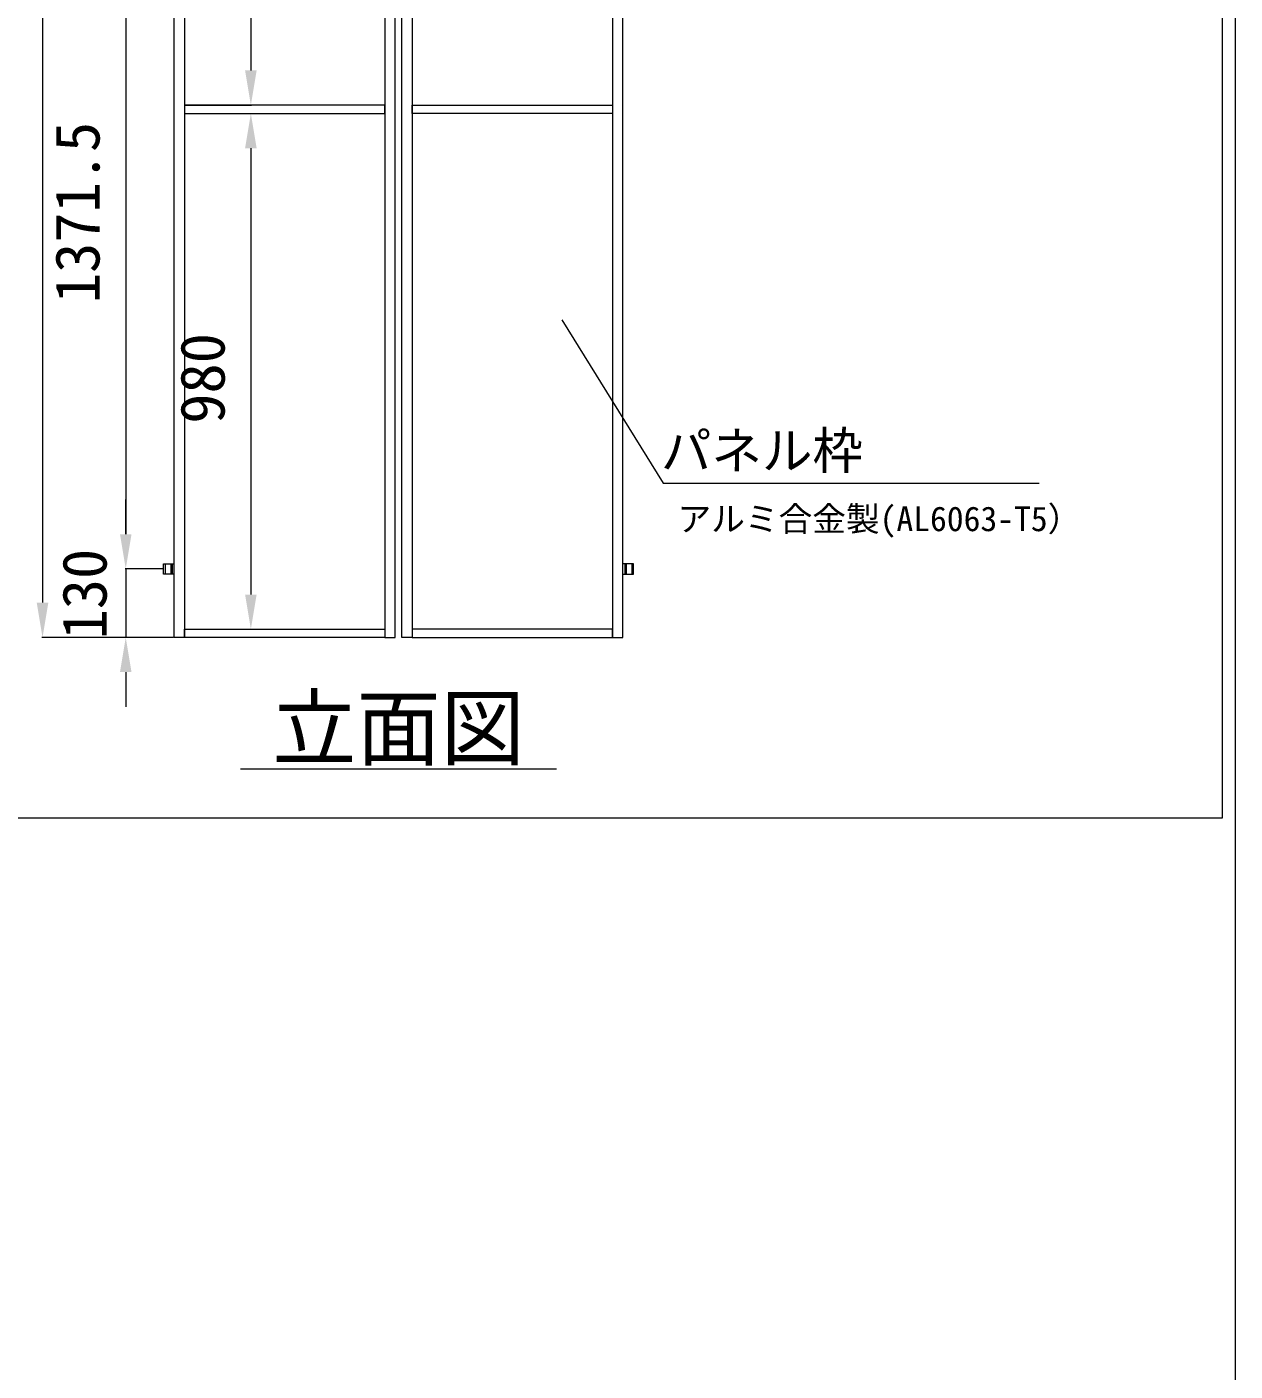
# Model space of a CAD drawing. Units: millimetres, scale not verified. Extents: x -20976 to 3174, y -17325 to 17325.
# Drawn here: x 419 to 3174, y -13484 to -10418 of the extents above; entities that cross this region are included whole.
import ezdxf
from ezdxf.enums import TextEntityAlignment as Align

# ---------------------------------------------------------------- set-up
doc = ezdxf.new("R2010")
doc.units = ezdxf.units.MM
doc.header["$LTSCALE"] = 90
doc.linetypes.add('DASHED1', pattern=[1.8, 1.2, -0.6])
for name, color, linetype, lineweight in [('0-A_図面枠', 7, 'Continuous', 18), ('0-B_寸法', 3, 'Continuous', 18), ('1-7_標準ﾊﾟﾈﾙ', 7, 'Continuous', 18), ('1-9_文字', 7, 'Continuous', 18)]:
    doc.layers.add(name, color=color, linetype=linetype, lineweight=lineweight)
doc.styles.add('ＭＳ ゴシック', font='')
doc.styles.get('ＭＳ ゴシック').set_extended_font_data('MS Gothic')

msp = doc.modelspace()

# ---------------------------------------------------------------- linework, layer by layer
at = {"layer": '0-A_図面枠'}
for points in [[(-20976.24, -675), (3173.76, -675), (3173.76, -17325), (-20976.24, -17325)], [(0, -7201.4), (3143.92, -7201.4), (3143.92, -12222.99), (0, -12222.99)]]:
    msp.add_lwpolyline(points, close=True, dxfattribs=at)
at = {"layer": '0-B_寸法'}
for p, q in [((454.69, -8286.05), (454.69, -11731.25)), ((929.65, -9499.84), (929.65, -10517.44)), ((644.43, -10087.85), (644.43, -11575.24)), ((779.65, -10596.65), (930.85, -10596.65)), ((779.65, -10615.84), (930.85, -10615.84)), ((929.65, -10695.04), (929.65, -11712.65)), ((644.43, -11575.24), (644.43, -11496.04)), ((729.55, -11654.44), (643.23, -11654.44)), ((729.55, -11654.44), (643.23, -11654.44)), ((644.43, -11654.44), (644.43, -11810.45)), ((779.65, -11791.84), (930.85, -11791.84)), ((753.55, -11810.45), (453.48, -11810.45)), ((753.55, -11810.45), (643.23, -11810.45)), ((644.43, -11889.65), (644.43, -11968.85)), ((906.37, -12110.44), (1626.37, -12110.44))]:
    msp.add_line(p, q, dxfattribs=at)
at = {"layer": '0-B_寸法', "color": 91}
for points in [[(916.45, -10517.44), (929.65, -10596.65), (942.85, -10517.44)], [(916.45, -10695.04), (929.65, -10615.84), (942.85, -10695.04)], [(631.23, -11575.24), (644.43, -11654.44), (657.63, -11575.24)], [(631.23, -11575.24), (644.43, -11654.44), (657.63, -11575.24)], [(441.49, -11731.25), (454.69, -11810.45), (467.88, -11731.25)], [(916.45, -11712.65), (929.65, -11791.84), (942.85, -11712.65)], [(631.23, -11889.65), (644.43, -11810.45), (657.63, -11889.65)]]:
    msp.add_solid(points, dxfattribs=at)
at = {"layer": '1-7_標準ﾊﾟﾈﾙ', "linetype": 'DASHED1'}
for p, q in [((734.35, -11642.44), (734.35, -11666.45)), ((747.55, -11642.44), (747.55, -11666.45)), ((1785.19, -11642.44), (1785.19, -11666.45)), ((1798.39, -11642.44), (1798.39, -11666.45))]:
    msp.add_line(p, q, dxfattribs=at)
at = {"layer": '1-7_標準ﾊﾟﾈﾙ'}
for p, q in [((750.19, -11642.44), (750.19, -11666.45)), ((1782.55, -11642.44), (1782.55, -11666.45))]:
    msp.add_line(p, q, dxfattribs=at)
for points in [[(754.75, -8206.85), (778.45, -8206.85), (778.45, -11810.45), (754.75, -11810.45)], [(1258.75, -8206.85), (1235.05, -8206.85), (1235.05, -11810.45), (1258.75, -11810.45)], [(1273.99, -8206.85), (1297.69, -8206.85), (1297.69, -11810.45), (1273.99, -11810.45)], [(1778, -8206.85), (1754.29, -8206.85), (1754.29, -11810.45), (1778, -11810.45)], [(1235.05, -10596.65), (778.45, -10596.65), (778.45, -10615.84), (1235.05, -10615.84)], [(1297.69, -10596.65), (1754.29, -10596.65), (1754.29, -10615.84), (1297.69, -10615.84)], [(1235.05, -11810.45), (778.45, -11810.45), (778.45, -11791.84), (1235.05, -11791.84)], [(1297.69, -11810.45), (1754.29, -11810.45), (1754.29, -11791.84), (1297.69, -11791.84)]]:
    msp.add_lwpolyline(points, close=True, dxfattribs=at)
for points in [[(754.75, -11666.45), (730.75, -11666.45), (730.75, -11642.44), (754.75, -11642.44)], [(1778, -11666.45), (1801.99, -11666.45), (1801.99, -11642.44), (1778, -11642.44)]]:
    msp.add_lwpolyline(points, dxfattribs=at)
at = {"layer": '1-9_文字'}
for p, q in [((1638.43, -11085.93), (1869.54, -11458.43)), ((1869.54, -11458.43), (1869.97, -11458.43)), ((1869.97, -11458.43), (2727.2, -11458.43))]:
    msp.add_line(p, q, dxfattribs=at)

# ---------------------------------------------------------------- texts
at = {"layer": '0-B_寸法', "style": 'ＭＳ ゴシック'}
for s, p in [('1371.5', (615.05, -11048.16)), ('980', (900.27, -11323.2)), ('130', (631.25, -11815.07))]:
    msp.add_text(s, height=101.3, rotation=90, dxfattribs=at).set_placement(p, align=Align.BOTTOM_LEFT)
at = {"layer": '1-9_文字', "style": 'ＭＳ ゴシック'}
for s, height, p in [('パネル枠\u3000\u3000\u3000\u3000\u3000', 84.46, (1864.53, -11451.95)), ('アルミ合金製(AL6063-T5）', 56.3, (1902.53, -11585.07)), ('立面図', 140.8, (978.37, -12129.64))]:
    msp.add_text(s, height=height, dxfattribs=at).set_placement(p, align=Align.BOTTOM_LEFT)

doc.saveas('drawing.dxf')
